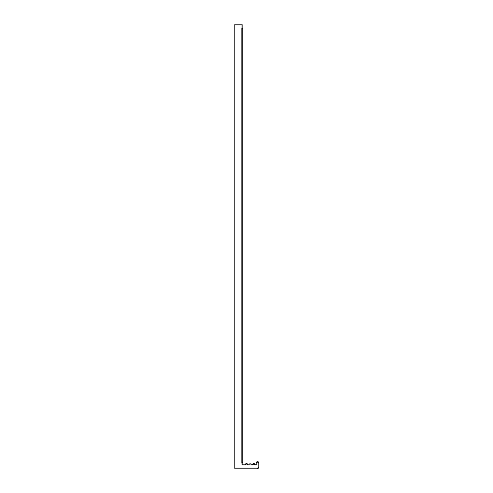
<?xml version="1.0" encoding="UTF-8"?>
<svg xmlns="http://www.w3.org/2000/svg" width="493" height="493" viewBox="0 0 493 493"><rect width="100%" height="100%" fill="white"/><g stroke="black" fill="none" stroke-linecap="round" stroke-linejoin="round"><path stroke-width="0.74" d="M242.248 28.347L241.878 28.347L241.878 462.804L242.248 462.804M245.576 464.652L242.248 464.652L242.248 24.65L234.483 24.65L234.483 468.35L257.592 468.35A0.924 0.924 0 0 0 258.517 467.426L258.517 462.804A0.924 0.924 0 0 0 257.592 461.879A0.924 0.924 0 0 0 256.668 462.804L256.668 464.652L254.819 464.652A0.924 0.924 0 0 0 253.895 463.728A0.924 0.924 0 0 0 252.971 464.652L251.122 464.652A0.924 0.924 0 0 0 250.197 463.728A0.924 0.924 0 0 0 249.273 464.652L247.424 464.652A0.924 0.924 0 0 0 246.5 463.728A0.924 0.924 0 0 0 245.576 464.652A0.924 0.924 0 0 1 246.5 463.728A0.924 0.924 0 0 1 247.424 464.652M258.517 467.426A0.924 0.924 0 0 1 257.592 468.35M258.517 462.804A0.924 0.924 0 0 0 257.592 461.879A0.924 0.924 0 0 0 256.668 462.804M252.971 464.652A0.924 0.924 0 0 1 253.895 463.728A0.924 0.924 0 0 1 254.819 464.652"/></g></svg>
